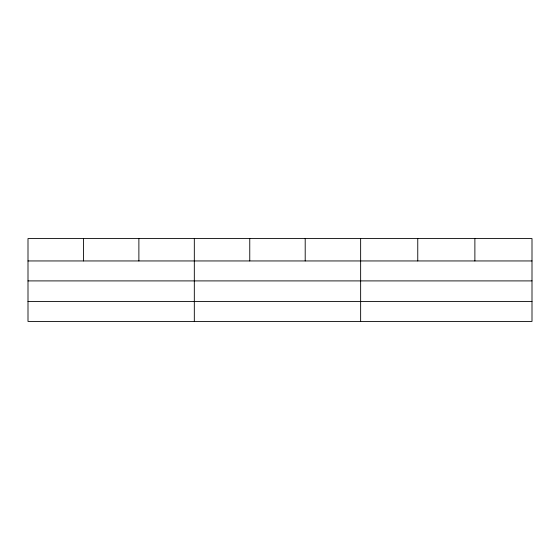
<?xml version="1.0" encoding="UTF-8"?>
<svg xmlns="http://www.w3.org/2000/svg" width="560" height="560" viewBox="0 0 560 560"><rect width="100%" height="100%" fill="white"/><g stroke="black" fill="none" stroke-linecap="round" stroke-linejoin="round"><path stroke-width="0.84" d="M532 280.903L532 238.567L28 238.567L28 321.433L532 321.433L532 280.903L28 280.903M28 260.946L532 260.946M28 301.469L532 301.469M474.88 238.567L474.88 260.946M417.76 238.567L417.76 260.946M360.64 238.567L360.64 321.433M305.2 238.567L305.2 260.946M249.76 238.567L249.76 260.946M194.32 238.567L194.32 321.433M138.88 238.567L138.88 260.946M83.44 238.567L83.44 260.946"/></g></svg>
